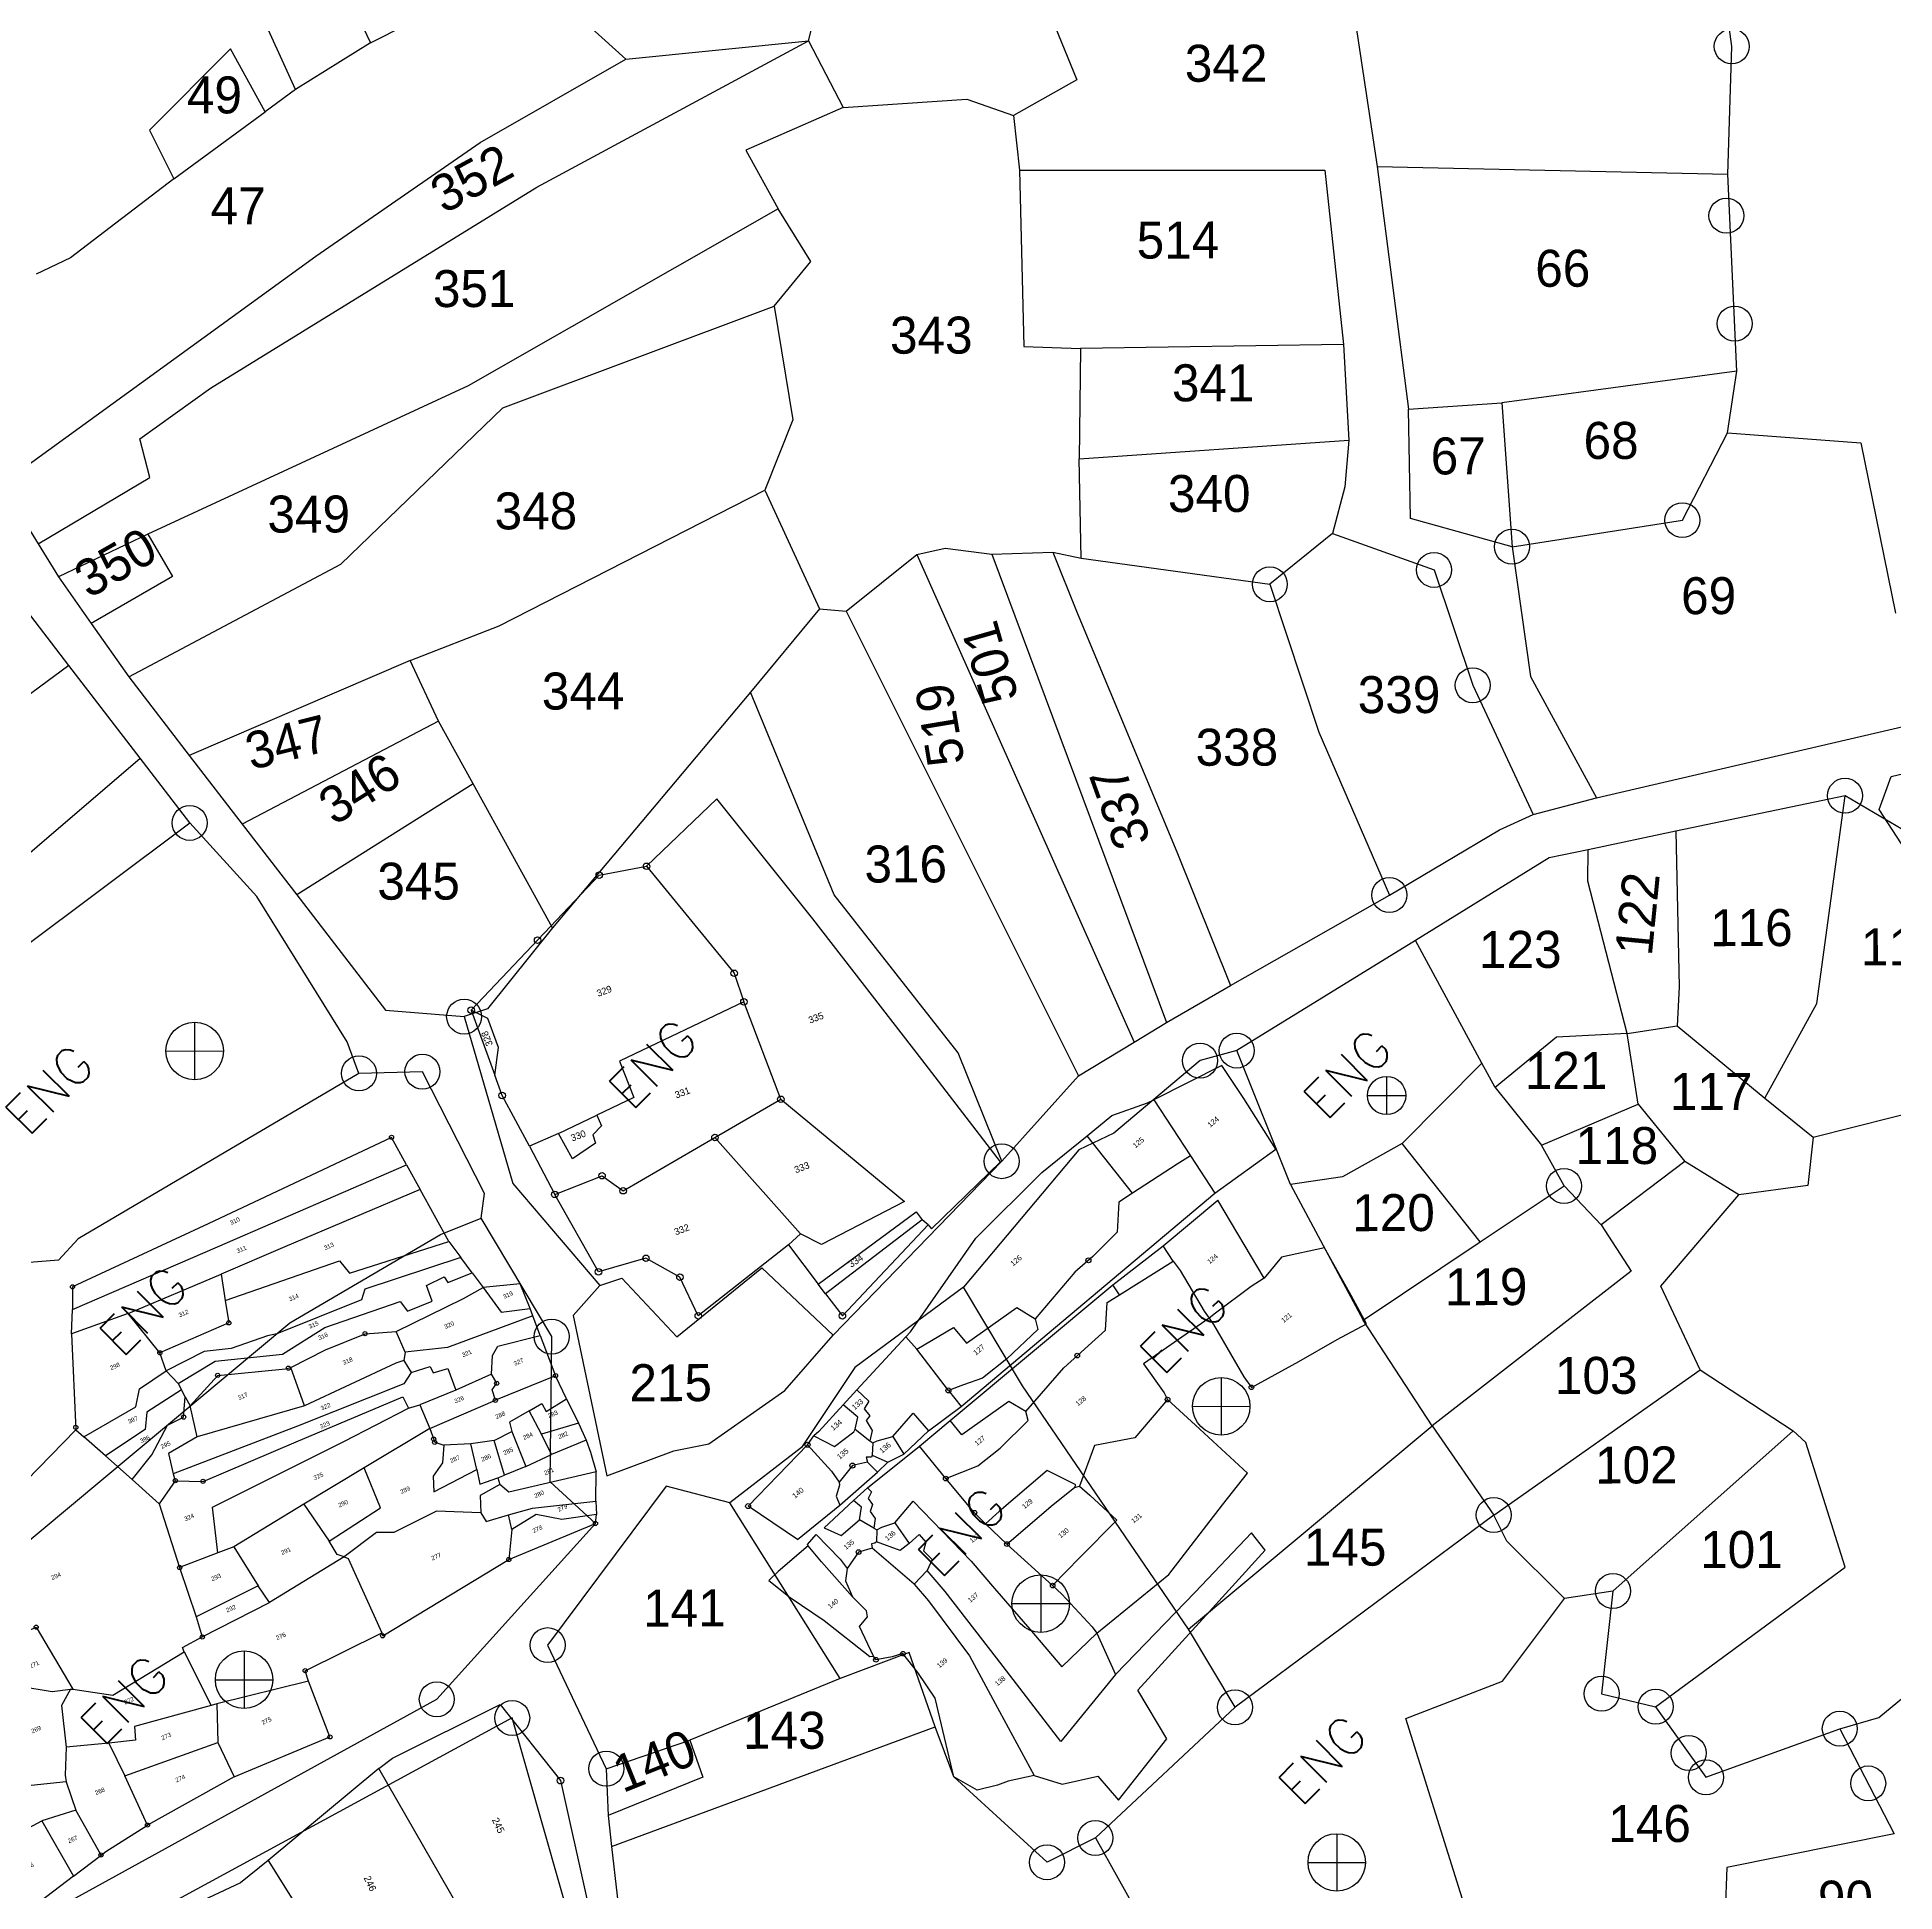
# Model space of a CAD drawing. Header units: metres. Extents: x 276542 to 278651, y 2059815 to 2062426.
# Drawn here: x 277471 to 277929.4, y 2060700.4 to 2061158.3 of the extents above; entities that cross this region are included whole.
import ezdxf
from ezdxf.enums import TextEntityAlignment as Align

# ---------------------------------------------------------------- set-up
doc = ezdxf.new("R2010")
doc.units = ezdxf.units.M
for name, color, linetype in [('OFF', 1, 'Continuous'), ('OTHERS', 1, 'Continuous'), ('POLY_PARCEL', 6, 'Continuous'), ('POLY_ROAD', 30, 'Continuous'), ('SYM_STONE', 1, 'Continuous'), ('TEXT_MAPIN', 7, 'Continuous'), ('TEXT_PARCEL', 7, 'Continuous')]:
    doc.layers.add(name, color=color, linetype=linetype)
doc.styles.get("Standard").update_dxf_attribs({"font": 'simplex.shx'})
doc.styles.add('TEXT_MAP', font='')
doc.styles.get('TEXT_MAP').set_extended_font_data('Kruti Dev 050')

# ---------------------------------------------------------------- blocks, each defined once
blk = doc.blocks.new('STONE')
blk.add_circle((0, 0), 0.851)
blk = doc.blocks.new('DETAIL')
for points in [[(0, 1.4), (0, -1.4)], [(-1.4, 0), (1.4, 0)]]:
    blk.add_lwpolyline(points)
blk.add_circle((0, 0), 1.4)
blk = doc.blocks.new('MAP')
at = {"layer": 'OFF'}
blk.add_lwpolyline([(221.3, 310.543), (230.18, 311.43)], dxfattribs=at)
at = {"layer": 'POLY_PARCEL'}
for points in [[(230.18, 311.43), (233.07, 322.631), (229.222, 323.913), (229.86, 333.961)], [(246.094, 318.884), (242.542, 320.067), (241.753, 313.164), (243.233, 309.516), (240.145, 307.782)], [(258.23, 318.686), (256.454, 314.545), (257.835, 305.276)], [(274.905, 304.881), (275.102, 311.093), (274.115, 318.489)], [(190.894, 289.901), (206.204, 300.978), (214.196, 306.5), (221.3, 310.543), (216.468, 314.93)], [(205.22, 309.099), (203.345, 313.24), (207.094, 315.114)], [(207.094, 315.114), (208.87, 311.367)], [(208.87, 311.367), (210.646, 312.254)], [(192.674, 286.999), (198.114, 290.229), (197.62, 292.103), (201.074, 294.568), (216.959, 304.33), (230.18, 311.43)], [(203.74, 308.014), (202.062, 311.071), (198.116, 307.127), (199.3, 304.76)], [(208.87, 311.367), (205.22, 309.099)], [(230.18, 311.43), (231.858, 308.176)], [(205.22, 309.099), (203.74, 308.014)], [(231.858, 308.176), (237.876, 308.571), (240.145, 307.782)], [(199.3, 304.76), (203.74, 308.014)], [(231.858, 308.176), (227.122, 306.105), (228.7, 303.246)], [(240.145, 307.782), (240.441, 305.119)], [(199.3, 304.76), (194.268, 300.914), (192.59, 300.126)], [(240.441, 305.119), (255.299, 305.102), (256.187, 296.621)], [(240.441, 305.119), (240.639, 296.54), (243.401, 296.442)], [(257.835, 305.276), (259.344, 293.466)], [(257.835, 305.276), (274.905, 304.881)], [(275.328, 295.283), (274.905, 304.881)], [(228.7, 303.246), (213.604, 294.667), (198.015, 287.468)], [(228.503, 298.513), (230.279, 300.682), (228.7, 303.246)], [(197.075, 280.517), (207.388, 285.989), (215.282, 293.582), (228.503, 298.513)], [(228.503, 298.513), (229.391, 292.99), (228.036, 289.557)], [(243.401, 296.442), (243.316, 291.063)], [(256.187, 296.621), (243.401, 296.442)], [(256.187, 296.621), (256.439, 291.95)], [(275.328, 295.283), (263.883, 293.762)], [(274.861, 292.282), (275.328, 295.283)], [(259.344, 293.466), (263.883, 293.762)], [(263.883, 293.762), (264.376, 286.76)], [(264.376, 286.76), (259.443, 288.141), (259.344, 293.466)], [(243.316, 291.063), (256.439, 291.95)], [(256.439, 291.95), (256.242, 289.682), (255.65, 287.414)], [(264.376, 286.76), (272.664, 288.042), (274.861, 292.282)], [(274.861, 292.282), (281.347, 291.789), (283.024, 283.506)], [(243.414, 286.235), (243.316, 291.063)], [(210.757, 281.3), (215.098, 282.977), (228.036, 289.557)], [(228.036, 289.557), (230.674, 283.779)], [(198.015, 287.468), (193.658, 285.396)], [(198.015, 287.468), (199.199, 285.398), (195.252, 283.119)], [(255.65, 287.414), (252.591, 284.949)], [(255.65, 287.414), (260.583, 285.639), (262.458, 280.019), (265.379, 273.722)], [(235.423, 286.428), (236.804, 286.724), (239.074, 286.428)], [(239.074, 286.428), (242.034, 286.527)], [(242.034, 286.527), (243.218, 283.568), (248.052, 271.933), (250.651, 265.421)], [(242.034, 286.527), (243.414, 286.235)], [(264.376, 286.76), (265.264, 280.449), (268.47, 274.535)], [(231.983, 283.667), (235.423, 286.428)], [(235.423, 286.428), (245.952, 262.682)], [(239.074, 286.428), (247.527, 263.639)], [(243.414, 286.235), (252.591, 284.949)], [(252.591, 284.949), (254.959, 277.751), (258.387, 269.82)], [(230.674, 283.779), (227.319, 279.736)], [(230.674, 283.779), (231.983, 283.667)], [(231.983, 283.667), (243.252, 261.039)], [(194.162, 281.079), (189.853, 277.914)], [(210.757, 281.3), (200.003, 276.696)], [(212.138, 278.342), (210.757, 281.3)], [(227.319, 279.736), (217.663, 268.284)], [(239.51, 256.893), (237.396, 262.17), (231.378, 269.862), (227.319, 279.736)], [(212.138, 278.342), (202.58, 273.345)], [(213.815, 275.285), (212.138, 278.342)], [(175.334, 257.417), (173.588, 261.43), (181.095, 264.832), (182.666, 263.786), (197.617, 276.561)], [(213.815, 275.285), (205.226, 269.903)], [(217.663, 268.284), (213.815, 275.285)], [(276.639, 259.904), (279.173, 264.517), (280.563, 274.62)], [(175.334, 257.417), (187.467, 264.047), (200.025, 273.412)], [(272.334, 272.9), (272.475, 265.332), (272.384, 263.432)], [(269.94, 263.07), (268.039, 270.488), (268.062, 272.008)], [(217.663, 268.284), (214.506, 264.34), (213.364, 263.966)], [(262.876, 261.628), (259.648, 267.607)], [(269.94, 263.07), (266.501, 262.889), (263.514, 260.447)], [(269.94, 263.07), (272.384, 263.432)], [(270.483, 259.632), (269.94, 263.07)], [(272.384, 263.432), (276.639, 259.904)], [(253.557, 255.742), (250.952, 262.262)], [(208.241, 261.209), (194.57, 253.183), (193.61, 252.137), (187.936, 251.7), (186.627, 249.694)], [(262.876, 261.628), (258.988, 257.733)], [(263.514, 260.447), (262.876, 261.628)], [(263.514, 260.447), (265.777, 257.642)], [(278.992, 258.004), (284.785, 259.451), (287.138, 258.818), (290.477, 260.464)], [(265.777, 257.642), (270.483, 259.632)], [(270.483, 259.632), (272.746, 256.828)], [(276.639, 259.904), (278.992, 258.004)], [(258.988, 257.733), (256.091, 256.104), (253.557, 255.742)], [(262.785, 252.943), (258.988, 257.733)], [(266.863, 255.652), (265.777, 257.642)], [(278.992, 258.004), (278.72, 255.652), (275.366, 255.2)], [(272.746, 256.828), (268.673, 253.752)], [(275.366, 255.2), (272.746, 256.828)], [(253.557, 255.742), (257.087, 249.139)], [(262.785, 252.943), (266.863, 255.652)], [(268.673, 253.752), (266.863, 255.652)], [(273.47, 246.696), (271.57, 250.767), (275.366, 255.2)], [(186.627, 233.904), (204.87, 249.083), (212.202, 253.358), (214.185, 254.161)], [(268.673, 253.752), (270.121, 251.491), (260.436, 243.982)], [(257.087, 249.139), (262.785, 252.943)], [(219.953, 250.877), (221.018, 251.225), (223.682, 248.365), (227.826, 251.718), (231.294, 248.437)], [(248.562, 234.101), (240.506, 245.952), (237.639, 250.772)], [(260.436, 243.982), (257.087, 249.139)], [(263.423, 239.64), (273.47, 246.696)], [(273.47, 246.696), (277.996, 243.711)], [(248.562, 234.101), (260.436, 243.982)], [(260.436, 243.982), (263.423, 239.64)], [(277.996, 243.711), (269.216, 235.931)], [(271.281, 230.302), (280.514, 237.087), (278.613, 243.148), (277.996, 243.711)], [(231.62, 231.731), (226.25, 240.284)], [(263.423, 239.64), (250.825, 230.302)], [(266.863, 235.569), (264.057, 238.373), (263.423, 239.64)], [(280.243, 229.216), (282.143, 229.759), (287.755, 234.373), (295.087, 238.172)], [(269.216, 235.931), (266.863, 235.569)], [(269.216, 235.931), (268.657, 230.935), (271.281, 230.302)], [(252.986, 214.82), (262.033, 220.424), (259.137, 229.741), (263.843, 231.551), (266.863, 235.569)], [(250.825, 230.302), (248.562, 234.101)], [(236.236, 229.379), (234.969, 232.998), (231.62, 231.731)], [(231.62, 231.731), (224.288, 228.746)], [(250.825, 230.302), (244.02, 223.952)], [(271.281, 230.302), (273.725, 226.864), (280.243, 229.216)], [(220.23, 227.357), (224.288, 228.746)], [(224.288, 228.746), (224.921, 226.937), (220.312, 225.081)], [(220.483, 223.569), (236.236, 229.379)], [(244.02, 223.952), (241.667, 222.776), (237.141, 226.937), (236.236, 229.379)], [(280.243, 229.216), (282.887, 224.103), (274.741, 222.475), (274.65, 220.304), (273.021, 220.032), (271.754, 220.575), (256.366, 211.348)], [(244.02, 223.952), (246.193, 220.062), (248.727, 219.428), (250.538, 218.524), (252.986, 214.82)]]:
    blk.add_lwpolyline(points, dxfattribs=at)
at = {"layer": 'POLY_ROAD'}
for points in [[(190.894, 289.901), (192.674, 286.999)], [(192.674, 286.999), (193.658, 285.396)], [(193.658, 285.396), (195.252, 283.119)], [(194.162, 281.079), (191.89, 284.051)], [(195.252, 283.119), (197.075, 280.517)], [(197.617, 276.561), (194.162, 281.079)], [(197.075, 280.517), (200.003, 276.696)], [(268.47, 274.535), (284.781, 278.301)], [(200.025, 273.412), (197.617, 276.561)], [(200.003, 276.696), (202.58, 273.345)], [(265.379, 273.722), (268.47, 274.535)], [(280.563, 274.62), (272.334, 272.9)], [(283.329, 272.994), (280.563, 274.62)], [(208.241, 261.209), (207.671, 262.75), (203.279, 269.823), (200.025, 273.412)], [(202.58, 273.345), (205.226, 269.903)], [(258.387, 269.82), (263.752, 272.991), (265.379, 273.722)], [(272.334, 272.9), (268.062, 272.008)], [(268.062, 272.008), (266.164, 271.611), (259.648, 267.607)], [(205.226, 269.903), (209.54, 264.292), (213.364, 263.966)], [(250.651, 265.421), (258.387, 269.82)], [(259.648, 267.607), (250.952, 262.262)], [(247.527, 263.639), (250.651, 265.421)], [(213.364, 263.966), (215.723, 255.836), (219.953, 250.877)], [(245.952, 262.682), (247.527, 263.639)], [(250.952, 262.262), (249.162, 261.774), (244.961, 258.252), (243.252, 257.439), (237.639, 250.772)], [(243.252, 261.039), (245.952, 262.682)], [(214.185, 254.161), (214.342, 255.351), (211.332, 261.286), (208.241, 261.209)], [(239.51, 256.893), (243.252, 261.039)], [(231.294, 248.437), (239.51, 256.893)], [(175.019, 205.584), (190.882, 219.162), (211.988, 230.746), (219.716, 239.282), (217.52, 241.315), (217.601, 248.388), (214.185, 254.161)], [(219.953, 250.877), (218.651, 249.413), (220.278, 241.608), (223.532, 242.828), (225.241, 243.153), (228.934, 245.754), (231.294, 248.437)], [(237.639, 250.772), (232.351, 246.87), (229.748, 242.967), (226.25, 240.284)], [(226.25, 240.284), (223.159, 241.097), (217.383, 233.373), (220.23, 227.357)], [(219.477, 216.336), (215.653, 229.833), (191.126, 216.56), (174.286, 202.007)], [(220.23, 227.357), (220.312, 225.081)], [(220.312, 225.081), (220.483, 223.569)], [(220.483, 223.569), (221.029, 218.766), (231.442, 216.489), (238.601, 200.229), (243.564, 192.303)]]:
    blk.add_lwpolyline(points, dxfattribs=at)
at = {"layer": 'OTHERS'}
for p in [(200.249, 262.311), (250.169, 244.95), (241.377, 235.362), (202.615, 231.711), (255.761, 222.745)]:
    blk.add_blockref('DETAIL', p, dxfattribs=at)
at = {"layer": 'OTHERS', "xscale": 0.6658438683739714, "yscale": 0.6658438683739714, "zscale": 0.6658438683739714}
blk.add_blockref('DETAIL', (258.237, 260.064), dxfattribs=at)
at = {"layer": 'SYM_STONE'}
for p in [(275.102, 311.093), (274.831, 302.856), (275.224, 297.605), (272.664, 288.042), (264.376, 286.76), (252.591, 284.949), (260.583, 285.639), (262.458, 280.019), (280.563, 274.62), (200.025, 273.412), (258.387, 269.82), (213.364, 263.966), (250.952, 262.262), (211.332, 261.286), (249.162, 261.774), (208.241, 261.209), (239.51, 256.893), (266.863, 255.652), (217.601, 248.388), (263.423, 239.64), (269.216, 235.931), (217.383, 233.373), (211.988, 230.746), (268.657, 230.935), (215.653, 229.833), (250.825, 230.302), (271.281, 230.302), (280.243, 229.216), (272.887, 228.044), (220.23, 227.357), (273.725, 226.864), (281.62, 226.553), (244.02, 223.952), (241.667, 222.776)]:
    blk.add_blockref('STONE', p, dxfattribs=at)
at = {"layer": 'TEXT_MAPIN'}
for p in [(221.493, 259.32), (255.279, 258.78), (192.12, 258.103), (196.684, 247.335), (247.308, 246.388), (236.479, 236.513), (195.737, 228.396), (254.014, 225.398)]:
    blk.add_text('ENG', height=1.8, rotation=44.98334, dxfattribs=at).set_placement(p)
at = {"layer": 'TEXT_PARCEL', "style": 'TEXT_MAP'}
for s, p in [('342', (250.499, 309.409)), ('49', (201.278, 307.935)), ('47', (202.426, 302.537)), ('514', (248.145, 300.808)), ('66', (266.865, 299.408)), ('351', (213.902, 298.495)), ('343', (236.136, 296.197)), ('341', (249.848, 293.859)), ('68', (269.203, 291.027)), ('67', (261.765, 290.283)), ('340', (249.648, 288.472)), ('349', (205.837, 287.533)), ('348', (216.889, 287.673)), ('69', (273.939, 283.465)), ('344', (219.174, 278.902)), ('339', (258.869, 278.672)), ('338', (250.977, 276.125)), ('316', (234.861, 270.463)), ('345', (211.159, 269.661)), ('116', (275.997, 267.308)), ('123', (264.748, 266.264)), ('115', (283.336, 266.364)), ('121', (266.97, 260.373)), ('117', (274.027, 259.342)), ('118', (269.438, 256.711)), ('120', (258.566, 253.463)), ('119', (263.064, 249.854)), ('215', (223.389, 245.237)), ('103', (268.418, 245.531)), ('102', (270.362, 241.167)), ('145', (256.189, 237.185)), ('101', (275.47, 237.048)), ('141', (224.04, 234.27)), ('143', (228.892, 228.313)), ('146', (270.981, 223.717)), ('90', (280.507, 220.024))]:
    blk.add_text(s, height=1.8, dxfattribs=at).set_placement(p, align=Align.CENTER)
for s, rotation, p in [('352', 28.31947, (214.208, 303.963)), ('350', 29.73051, (196.874, 285.307)), ('501', 105.95414, (239.826, 281.385)), ('519', 99.46776, (237.408, 278.273)), ('347', 14.02843, (204.971, 276.459)), ('346', 31.99037, (208.762, 274.307)), ('337', 109.66439, (246.128, 274.382)), ('122', 84.28618, (271.346, 268.8)), ('140', 21.78987, (222.894, 226.907))]:
    blk.add_text(s, height=1.8, rotation=rotation, dxfattribs=at).set_placement(p, align=Align.CENTER)
blk = doc.blocks.new('WE')
at = {"layer": 'POLY_PARCEL'}
for points in [[(1284.25, 617.42), (1284.15, 620.53), (1277.04, 663.66), (1269.82, 711.54), (1275.06, 716.79), (1288.57, 714.18), (1291.27, 713.91), (1313.62, 709.77), (1328.03, 708.33), (1328.03, 698.69), (1320.01, 687.35), (1319.38, 674.6), (1321.91, 659.83), (1372.4, 649.73), (1386.6, 645.11), (1390.93, 646.55), (1406.42, 640.16), (1413.99, 628.99), (1415.61, 627.91), (1420.93, 622.51), (1405.25, 611.38), (1381.5, 591.57)], [(1381.5, 591.57), (1379.61, 591.57), (1362.22, 601.57), (1338.08, 614.89), (1324.56, 621.83), (1284.25, 617.42)], [(1284.25, 617.42), (1284.43, 614.9), (1287.22, 595.36), (1287.57, 582.88), (1290.46, 576.94), (1291.84, 574.85)], [(1361.12, 564.22), (1381.5, 591.57)], [(1291.84, 574.85), (1302.2, 576.02), (1335.18, 573.86), (1361.12, 564.22)], [(1357.41, 557.58), (1323.1, 567.28), (1322.02, 569.44), (1315.09, 570.98), (1293.73, 570.07)], [(1299.77, 553.96), (1296.17, 563.14)], [(1296.17, 563.14), (1353.65, 551.17)], [(1361.12, 564.22), (1357.41, 557.58)], [(1353.65, 551.17), (1357.41, 557.58)], [(1299.77, 553.96), (1311.83, 553.43), (1328.69, 549.28), (1337.34, 548.73), (1346.26, 544.95), (1347.34, 544.95), (1348.69, 544.32)], [(1353.65, 551.17), (1348.69, 544.32)], [(1348.69, 544.32), (1342.65, 539.55), (1332.56, 544.5), (1327.52, 540.72), (1299.05, 546.84)]]:
    blk.add_lwpolyline(points, dxfattribs=at)
blk = doc.blocks.new('WA')
at = {"layer": 'POLY_PARCEL'}
for points in [[(1293.73, 570.07), (1291.84, 574.85)], [(1293.73, 570.07), (1296.17, 563.14)], [(1299.05, 546.84), (1299.77, 553.96)]]:
    blk.add_lwpolyline(points, dxfattribs=at)
blk.add_blockref('WE', (0, 0))
blk = doc.blocks.new('IU')
blk.add_blockref('WA', (0.5, -0.23))
at = {"layer": 'SYM_STONE'}
for p in [(1328.03, 708.33), (1328.03, 698.69), (1321.91, 659.83), (1386.6, 645.11), (1405.68, 640.46), (1413.99, 628.99), (1420.93, 622.51), (1284.25, 617.42), (1263.23, 613.67), (1287.22, 595.36), (1381.5, 591.57), (1287.57, 582.88), (1293.73, 570.07), (1296.17, 563.14), (1335.1, 563.9), (1311.83, 553.43), (1353.65, 551.17)]:
    blk.add_blockref('STONE', p, dxfattribs=at)
at = {"layer": 'TEXT_PARCEL', "style": 'TEXT_MAP'}
for s, p in [('78', (1334.8, 640.67)), ('79', (1332.03, 593.2)), ('80', (1330.81, 568.72)), ('81', (1325.5, 561.13)), ('82', (1321.94, 553.84))]:
    blk.add_text(s, height=1.8, dxfattribs=at).set_placement(p, align=Align.CENTER)
blk = doc.blocks.new('ww')
at = {"layer": 'OFF'}
for points in [[(-351.43, 682.19), (-336.79, 683.22)], [(-336.79, 683.22), (-329.84, 683.52)], [(-329.84, 683.52), (-305.43, 683.22)], [(-305.43, 683.22), (-290.64, 683.37)], [(-290.64, 683.37), (-212.87, 684.11)], [(-212.87, 684.11), (-189.5, 683.37)], [(-189.5, 683.37), (-163.32, 683.67)]]:
    blk.add_lwpolyline(points, dxfattribs=at)
at = {"layer": 'POLY_PARCEL'}
for points in [[(-339.49, 676.27), (-336.03, 679.39), (-336.79, 683.22)], [(-329.84, 683.52), (-329.66, 681.37), (-332.18, 680.33), (-332.35, 677.58), (-334.6, 676.1), (-334.76, 672.98), (-337.4, 670.51)], [(-305.46, 667.91), (-305.43, 683.22)], [(-267.11, 668.36), (-269.59, 675.1), (-290.66, 676.59), (-290.64, 683.37)], [(-213.27, 679.64), (-212.87, 684.11)], [(-190.24, 676.68), (-189.5, 683.37)], [(-168.3, 650.72), (-163.32, 683.67)], [(-360.14, 680.82), (-374.69, 680.55), (-379.46, 680.11), (-377.32, 670.34), (-373.09, 655.88), (-368.48, 635.09), (-367.28, 634.26)], [(-360.14, 680.82), (-360.08, 681.37), (-355.28, 682.19)], [(-359.48, 656.02), (-360.08, 673.2), (-360.14, 680.82)], [(-355.28, 682.19), (-354.26, 669.57), (-354.37, 665.35)], [(-351.43, 682.19), (-348.43, 676.05), (-339.49, 676.27)], [(-337.4, 670.51), (-339.49, 676.27)], [(-267.11, 668.36), (-246.12, 671.89), (-225.48, 672.88), (-218.59, 680.35), (-213.27, 679.64)], [(-213.27, 679.64), (-190.24, 676.68)], [(-190.24, 676.68), (-190.46, 672.4), (-193.05, 655.25), (-193.32, 652.17)], [(-337.02, 669.41), (-339.87, 666.01)], [(-337.4, 670.51), (-337.02, 669.41)], [(-337.02, 669.41), (-334.98, 668.97), (-330.21, 667.11)], [(-330.21, 667.11), (-319.99, 669.11), (-317.46, 638.53), (-317.19, 625.33), (-316.69, 605.53), (-316.35, 587.39), (-298.56, 588.87)], [(-354.37, 665.35), (-357.78, 662.22), (-359.48, 656.02)], [(-342.61, 665.24), (-347.34, 667.33), (-354.37, 665.35)], [(-339.87, 666.01), (-340.64, 666.06), (-341.79, 666.67), (-342.61, 665.24)], [(-339.1, 645.25), (-342.61, 665.24)], [(-330.98, 657.94), (-335.15, 658), (-339.87, 666.01)], [(-330.21, 667.11), (-330.98, 657.94)], [(-305.46, 667.91), (-293.33, 664.07), (-282.87, 663.86), (-268.54, 665.17), (-267.11, 668.36)], [(-304.67, 645.82), (-305.24, 651.51), (-305.46, 667.91)], [(-367.28, 634.26), (-364.37, 645.95), (-359.87, 646.83), (-358.82, 648.75), (-359.48, 656.02)], [(-330.98, 657.94), (-326.03, 658.19), (-325.92, 654.46), (-328.61, 652.54), (-328.12, 648.04), (-332.12, 646.07)], [(-193.32, 652.17), (-222.58, 654.42), (-223.48, 641.39), (-224.03, 638.68)], [(-193.32, 652.17), (-193.48, 649.29), (-197.05, 627.4), (-197.39, 622.64), (-177.9, 618.96), (-161.83, 616.27), (-149.91, 613.86), (-147.66, 625.46), (-144.2, 645.26), (-158.53, 652.65), (-168.3, 650.72)], [(-168.3, 650.72), (-173.98, 651.35), (-190.28, 652.12), (-193.32, 652.17)], [(-339.1, 645.25), (-338.87, 637.22), (-340.03, 612), (-343.83, 592.54), (-349.54, 562.99)], [(-332.12, 646.07), (-339.1, 645.25)], [(-302.9, 572.71), (-334.02, 566.4), (-332.88, 605.15), (-331.9, 635.97), (-332.12, 646.07)], [(-271.02, 635.4), (-269.98, 635.84), (-274.75, 646.59), (-297.97, 646.09), (-304.67, 645.82)], [(-304.67, 645.82), (-303.33, 635.05)], [(-224.03, 638.68), (-242.26, 635.39), (-255.51, 642.6), (-269.18, 634.59)], [(-303.33, 635.05), (-281.01, 635.51), (-271.02, 635.4)], [(-300.03, 612.59), (-303.33, 635.05)], [(-269.18, 634.59), (-268.43, 629.67), (-266.57, 616.23), (-285.73, 614.31), (-300.03, 612.59)], [(-298.56, 588.87), (-264.49, 588.69), (-232.95, 596.01), (-218.53, 599.14), (-222.1, 624.98), (-224.03, 638.68)], [(-271.02, 635.4), (-269.18, 634.59)], [(-349.54, 562.99), (-358.21, 567.43), (-362.17, 568.75), (-369.14, 572.1), (-372.65, 581.26), (-359.6, 608), (-358.6, 619.35), (-358.39, 628.12), (-362.23, 629.77), (-367.5, 632.68), (-367.28, 634.26)], [(-300.03, 612.59), (-299.38, 608.04), (-298.39, 591.71), (-298.56, 588.87)], [(-298.56, 588.87), (-302.9, 572.71)], [(-349.54, 562.99), (-343.53, 554.01), (-331.62, 547.97), (-331.35, 536.34), (-303.33, 542.49), (-300.2, 563.01), (-265.21, 568.19), (-231.42, 573.25), (-231.25, 581.21), (-261.11, 577.59), (-302.9, 572.71)]]:
    blk.add_lwpolyline(points, dxfattribs=at)
at = {"layer": 'SYM_STONE'}
for p in [(-305.46, 667.91), (-239.45, 672.21), (-347.34, 667.33), (-305.24, 651.51), (-303.33, 635.05), (-224.03, 638.68), (-367.5, 632.68), (-358.39, 628.12), (-197.39, 622.64), (-300.03, 612.59)]:
    blk.add_blockref('STONE', p, dxfattribs=at)
at = {"layer": 'TEXT_PARCEL', "style": 'TEXT_MAP'}
for s, p in [('135', (-348.33, 670.82)), ('127', (-286.92, 669.84)), ('124', (-178.51, 667.3)), ('136', (-334.5, 663.71)), ('140', (-366.58, 657.69)), ('128', (-249.01, 657.61)), ('132', (-311.03, 643.39)), ('129', (-288.13, 640.85)), ('121', (-171.17, 633.37)), ('137', (-325.39, 626.83)), ('130', (-284.69, 624.12)), ('139', (-349.41, 615.48)), ('131', (-260.51, 611.35)), ('138', (-337.15, 596.86))]:
    blk.add_text(s, height=1.8, dxfattribs=at).set_placement(p, align=Align.CENTER)
blk = doc.blocks.new('qw')
at = {"layer": 'OFF'}
for points in [[(-774.87, -41.09), (-756.41, -41.49)], [(-756.41, -41.49), (-739.54, -41.09)], [(-739.54, -41.09), (-734.65, -40.79)], [(-734.65, -40.79), (-728.76, -42.18)], [(-728.76, -42.18), (-717.22, -41.49)], [(-717.22, -41.49), (-703.45, -42.29)], [(-703.45, -42.29), (-591.27, -42.08)], [(-591.27, -42.08), (-565.92, -43.88)]]:
    blk.add_lwpolyline(points, dxfattribs=at)
at = {"layer": 'POLY_PARCEL'}
for points in [[(-702.7, -12.16), (-700.44, -11.88), (-663.11, -1.76), (-631.7, 0.9), (-611.97, 0.55)], [(-612.65, -24.15), (-611.97, 0.55)], [(-611.97, 0.55), (-601.07, 0.46), (-589.14, -4), (-586.82, -4.6)], [(-586.82, -4.6), (-589.48, -27.16)], [(-565.92, -43.88), (-563.22, -23.81), (-561.68, -10.43), (-586.82, -4.6)], [(-702.7, -12.16), (-726.9, -15.25)], [(-702.53, -17.74), (-702.7, -12.16)], [(-774.87, -41.09), (-780.42, -21.76), (-751.67, -18.76)], [(-751.67, -18.76), (-748.15, -17.82)], [(-751.67, -18.76), (-751.15, -30.86), (-751.58, -35.4)], [(-733.73, -16.19), (-745.83, -17.82), (-748.15, -17.82)], [(-748.15, -17.82), (-745.06, -25.11), (-736.82, -25.45), (-735.96, -25.11)], [(-735.96, -25.11), (-732.62, -22.54), (-733.73, -16.19)], [(-726.9, -15.25), (-726.3, -20.83), (-729.1, -21.76), (-729.18, -24.77), (-731.16, -25.19), (-731.84, -29.14), (-734.59, -31.28)], [(-733.73, -16.19), (-726.9, -15.25)], [(-703.3, -35.32), (-702.53, -17.74)], [(-702.53, -17.74), (-688.28, -20.14), (-688.37, -27), (-667.51, -28.72), (-665.2, -35.58)], [(-735.96, -25.11), (-734.59, -31.28)], [(-612.65, -24.15), (-618.12, -23.55), (-625.08, -30.93), (-636.66, -31.96), (-644.73, -32.13), (-665.2, -35.58)], [(-589.48, -27.16), (-594.72, -26.39), (-612.65, -24.15)], [(-734.59, -31.28), (-734.33, -32.48)], [(-589.48, -27.16), (-591.27, -42.08)], [(-751.58, -35.4), (-752.18, -36.17), (-755.36, -38.32), (-756.41, -41.49)], [(-739.91, -36.34), (-744.55, -33.94), (-751.58, -35.4)], [(-737.16, -35.57), (-737.77, -35.83), (-739.14, -34.8), (-739.91, -36.34)], [(-739.91, -36.34), (-739.54, -41.09)], [(-734.33, -32.48), (-737.16, -35.57)], [(-737.16, -35.57), (-734.65, -40.79)], [(-734.33, -32.48), (-732.7, -32.91), (-727.72, -35.14)], [(-727.72, -35.14), (-728.76, -42.18)], [(-727.72, -35.14), (-717.34, -33.51), (-717.22, -41.49)], [(-703.3, -35.32), (-703.45, -42.29)], [(-665.2, -35.58), (-666.83, -39.01), (-681.24, -39.78), (-691.8, -39.53), (-698.15, -37.12), (-703.3, -35.32)]]:
    blk.add_lwpolyline(points, dxfattribs=at)
at = {"layer": 'SYM_STONE'}
for p in [(-751.67, -18.76), (-780.42, -21.76), (-638.7, -32), (-744.55, -33.94), (-703.3, -35.32)]:
    blk.add_blockref('STONE', p, dxfattribs=at)
at = {"layer": 'TEXT_PARCEL', "style": 'TEXT_MAP'}
for s, p in [('125', (-600.09, -13.22)), ('133', (-729.88, -20.04)), ('126', (-657.5, -17.22)), ('134', (-739.91, -20.79)), ('124', (-576.19, -24.11)), ('140', (-764.61, -30.05)), ('135', (-744.49, -29.65)), ('127', (-686.52, -32.27)), ('136', (-732.19, -37.3))]:
    blk.add_text(s, height=1.8, dxfattribs=at).set_placement(p, align=Align.CENTER)
blk = doc.blocks.new('W')
at = {"layer": 'POLY_PARCEL'}
for points in [[(-166.18, 629.89), (-167.08, 634.16), (-167.62, 664.46), (-143.78, 669.95), (-114, 663.11)], [(-114, 663.11), (-112.37, 634.11)], [(-114, 663.11), (-90.87, 657.81), (-86.79, 622.72), (-92.37, 621.52)], [(-112.37, 634.11), (-166.18, 629.89)], [(-111.56, 620.63), (-112.37, 634.11)], [(-166.18, 629.89), (-157.19, 594.73)], [(-119.13, 599.14), (-119.85, 620.36), (-111.56, 620.63)], [(-111.56, 620.63), (-92.37, 621.52)], [(-101.1, 503.43), (-99.94, 503.67), (-105.43, 553.52), (-110.38, 606.45), (-111.56, 620.63)], [(-92.37, 621.52), (-88.04, 582.61), (-73.2, 535.38), (-64.28, 507.53), (-64.16, 505.63)], [(-157.19, 594.73), (-119.13, 599.14)], [(-115.95, 559.37), (-116.49, 566.29), (-110.67, 571.74), (-111.12, 577.23), (-118.41, 582.17), (-119.13, 599.14)], [(-157.19, 594.73), (-155.12, 585.95), (-155.3, 557.89)], [(-155.3, 557.89), (-115.95, 559.37)], [(-155.3, 557.89), (-153.61, 516.23)], [(-112.53, 521.03), (-115.95, 559.37)], [(-112.53, 521.03), (-129.77, 519.02)], [(-101.1, 503.43), (-110.91, 503.43), (-112.53, 521.03)], [(-126.59, 408.26), (-129.01, 407.51), (-135.87, 416.84), (-147.48, 477.59), (-153.97, 514.52), (-153.61, 516.23)], [(-153.61, 516.23), (-129.77, 519.02)], [(-129.77, 519.02), (-126.8, 490.69), (-113.36, 501.39), (-90.76, 449.2), (-81.38, 427.8)], [(-64.16, 505.63), (-34.02, 513.63), (-30.76, 496.06)], [(-64.16, 505.63), (-78.82, 498.43), (-87.69, 490.84), (-98.76, 490.39), (-101.1, 503.43)], [(-30.76, 496.06), (-60.09, 487.87), (-64.16, 505.63)], [(-27.63, 478.31), (-30.76, 496.06)], [(-47.68, 437.35), (-55.52, 469.5), (-27.63, 478.31)], [(-27.63, 478.31), (-20.87, 444.99)], [(-20.87, 444.99), (-47.68, 437.35)], [(-11.61, 416.79), (-13.22, 439.33), (-20.87, 444.99)], [(-47.68, 437.35), (-73.64, 430.14)], [(-81.38, 427.8), (-86.15, 426.09), (-85.07, 416.92), (-126.59, 408.26)], [(-73.64, 430.14), (-81.38, 427.8)], [(-73.64, 430.14), (-63.56, 398.51)], [(-63.56, 398.51), (-11.61, 416.79)], [(-11.61, 416.79), (-9.91, 388.11), (-51.92, 370.03), (-54.03, 369.55)], [(-126.59, 408.26), (-103.42, 357.77)], [(-54.03, 369.55), (-63.56, 398.51)], [(-103.42, 357.77), (-54.03, 369.55)]]:
    blk.add_lwpolyline(points, dxfattribs=at)
at = {"layer": 'SYM_STONE'}
for p in [(-143.78, 669.95), (-90.87, 657.81), (-86.79, 622.72), (-92.37, 621.52), (-88.04, 582.61), (-153.61, 516.23), (-34.02, 513.63), (-64.16, 505.63), (-77.74, 498.97), (-30.76, 496.06), (-147.48, 477.59), (-27.63, 478.31), (-25.63, 468.44), (-20.87, 444.99), (-13.22, 439.33), (-135.87, 416.84), (-126.59, 408.26), (-9.91, 388.11)]:
    blk.add_blockref('STONE', p, dxfattribs=at)
at = {"layer": 'TEXT_PARCEL', "style": 'TEXT_MAP'}
for s, p in [('245', (-140.31, 650.04)), ('244', (-100.92, 642)), ('246', (-140.96, 614.54)), ('248', (-134.19, 578.64)), ('247', (-111.22, 562.4)), ('243', (-92.76, 556.37)), ('249', (-134.26, 537.93)), ('252', (-47.35, 500.83)), ('251', (-70.42, 474.71)), ('250', (-120.91, 463.61)), ('253', (-38.1, 457.96)), ('254', (-41.5, 421.89)), ('256', (-91.13, 394.18)), ('255', (-36.04, 393.32))]:
    blk.add_text(s, height=1.8, dxfattribs=at).set_placement(p, align=Align.CENTER)
blk = doc.blocks.new('TR')
at = {"layer": 'POLY_PARCEL'}
for points in [[(404.12, 416.54), (403.01, 429.37), (319.83, 427.16), (258.39, 426.02), (254.64, 417.44)], [(250.29, 408.49), (254.64, 417.44)], [(254.64, 417.44), (319.45, 417.03), (404.12, 416.54)], [(404.12, 416.54), (405.16, 404.99)], [(250.29, 408.49), (236, 371.77)], [(274.91, 406.81), (250.29, 408.49)], [(280.3, 386.77), (274.91, 406.81)], [(274.91, 406.81), (316.28, 406.18)], [(316.28, 406.18), (313.51, 395.56)], [(405.16, 404.99), (344.72, 405.88), (316.28, 406.18)], [(407.22, 380.75), (405.16, 404.99)], [(313.51, 395.56), (311.13, 386.61), (280.3, 386.77)], [(313.51, 395.56), (363.03, 391.6), (364.78, 385.35), (407.22, 380.75)], [(279.66, 378.99), (280.3, 386.77)], [(237.85, 367.78), (262.34, 370.47), (266.66, 376.61), (279.66, 378.99)], [(409.14, 372.72), (367.81, 376.77), (364.8, 373.36), (327.34, 374.55), (323.54, 375.27), (307.84, 376.61), (297.18, 379.96), (279.66, 378.99)], [(279.66, 378.99), (282.04, 372.17)], [(282.04, 372.17), (299.71, 374.47), (326.14, 365.99), (346.44, 369), (379.06, 366.23), (380.25, 361.39), (391.19, 361.08), (391.58, 367.89), (399.67, 368.21), (400.15, 365.51), (410.89, 365.12)], [(407.22, 380.75), (409.14, 372.72)], [(236, 371.77), (202.07, 358.06), (156.29, 356.54), (154.2, 304.65)], [(236, 371.77), (237.85, 367.78)], [(242.84, 357), (237.85, 367.78)], [(282.32, 369.28), (265.59, 366.67), (262.1, 360.33), (242.84, 357)], [(282.04, 372.17), (282.32, 369.28)], [(282.48, 366.04), (282.32, 369.28)], [(282.92, 361.75), (298.3, 368.72), (324.85, 360.01), (327.03, 359.52)], [(410.89, 365.12), (409.14, 372.72)], [(248.87, 343.77), (260.44, 349.72), (271.22, 358.35), (278.59, 358.67), (282.48, 366.04)], [(280.38, 349.07), (282.92, 361.75)], [(282.48, 366.04), (282.92, 361.75)], [(325.77, 342.88), (327.03, 359.52)], [(327.03, 359.52), (342.97, 360.47), (360.56, 359.99), (372.51, 355.63)], [(410.89, 365.12), (412.62, 357.77)], [(242.84, 357), (248.87, 343.77)], [(372.51, 355.63), (403.35, 356.98), (412.62, 357.77)], [(372.59, 346.36), (372.51, 355.63)], [(412.62, 357.77), (415.24, 345.49), (426.73, 342.17)], [(426.73, 342.17), (427.13, 353.02), (412.62, 357.77)], [(254.97, 330.11), (248.87, 343.77)], [(280.38, 349.07), (266.83, 347.57), (265.23, 339.16)], [(325.77, 342.88), (280.38, 349.07)], [(370.69, 343.51), (367.3, 343.83), (325.77, 342.88)], [(372.59, 346.36), (370.69, 343.51)], [(370.69, 343.51), (371.4, 337.73)], [(426.49, 339), (389.16, 341.14), (372.59, 346.36)], [(264.92, 336.15), (254.97, 330.11)], [(265.23, 339.16), (264.92, 336.15)], [(264.92, 336.15), (275.22, 331.32), (316.71, 330.76), (364.3, 330.05), (364.55, 324.8)], [(371.4, 337.73), (366.83, 334.72), (319.9, 336.38), (265.23, 339.16)], [(371.4, 337.73), (379.57, 336.86), (379.65, 334.08), (385.91, 333.21), (385.32, 323.77)], [(426.03, 330.34), (426.49, 339)], [(426.49, 339), (426.73, 342.17)], [(254.97, 330.11), (252.15, 302.8)], [(401.41, 323.85), (404.78, 330.65), (408.43, 333.35), (426.03, 330.34)], [(426.03, 330.34), (425.15, 312.67)], [(268.95, 302.08), (274.51, 320.12), (334.7, 322.98), (364.55, 324.8)], [(364.55, 324.8), (369.39, 324.17)], [(369.39, 324.17), (369.23, 313.63)], [(385.32, 323.77), (369.39, 324.17)], [(401.41, 323.85), (385.32, 323.77)], [(398.48, 313.39), (399.04, 317.83), (401.81, 319.57), (401.41, 323.85)], [(369.23, 313.63), (337.97, 309.69)], [(369.23, 313.63), (368.74, 307.65), (371.6, 305.04)], [(369.23, 313.63), (398.48, 313.39)], [(425.15, 312.67), (398.48, 313.39)], [(309.35, 306.05), (275.93, 301.61)], [(337.97, 309.69), (309.35, 306.05)], [(309.35, 306.05), (312.64, 287.96)], [(312.64, 287.96), (337.49, 291.94), (337.97, 309.69)], [(425.46, 302.17), (425.15, 312.67)], [(154.2, 304.65), (153.49, 293), (149.9, 293.12)], [(154.2, 304.65), (173.7, 304.17)], [(173.7, 304.17), (172.53, 284.71)], [(173.7, 304.17), (188.4, 304.16), (191.88, 274.81)], [(252.15, 302.8), (250.16, 281.52)], [(268.95, 302.08), (252.15, 302.8)], [(275.93, 301.61), (268.95, 302.08)], [(275.93, 301.61), (278.61, 282.94)], [(371.6, 305.04), (368.19, 298.62), (362.48, 295.14), (360.18, 289.12), (380, 290.46)], [(382.06, 301.08), (371.6, 305.04)], [(380, 290.46), (382.06, 301.08)], [(391.37, 298.53), (382.06, 301.08)], [(389.43, 283.73), (391.37, 298.53)], [(391.37, 298.53), (399.54, 298.92)], [(399.54, 298.92), (398.98, 283.48)], [(409.37, 303.84), (400.17, 302.81), (399.54, 298.92)], [(409.37, 303.84), (415.39, 304.47), (415.63, 300.75), (425.46, 302.17)], [(410.24, 292.98), (409.37, 303.84)], [(425.46, 302.17), (425.85, 291)], [(118.91, 282.26), (103.93, 282.9), (104.48, 288.92), (119.31, 288.36), (119.86, 294.54), (136.03, 293.83)], [(136.03, 293.83), (135, 281.39)], [(136.03, 293.83), (149.9, 293.12)], [(149.9, 293.12), (148.16, 261.7)], [(380, 290.46), (378.81, 284.44), (386.58, 283.89)], [(425.85, 291), (410.24, 292.98)], [(410.56, 283.71), (410.24, 292.98)], [(425.85, 291), (426.01, 283.4)], [(118.59, 269.7), (118.91, 282.26)], [(118.91, 282.26), (135, 281.39)], [(157.07, 257.58), (159.49, 264.36), (167.02, 288.36), (172.53, 284.71)], [(172.53, 284.71), (183.72, 277.27), (191.01, 275.21)], [(278.61, 282.94), (250.16, 281.52)], [(280.12, 274.86), (278.61, 282.94)], [(315.7, 279.64), (313.51, 281.62), (312.64, 287.96)], [(374.32, 273.53), (357.95, 281.46), (338.45, 280.51), (331.87, 283.36), (315.7, 279.64)], [(386.58, 283.89), (386.21, 280.97)], [(386.58, 283.89), (389.43, 283.73)], [(398.98, 283.48), (389.43, 283.73)], [(398.98, 283.48), (410.56, 283.71)], [(426.01, 283.4), (410.56, 283.71)], [(426.01, 283.4), (425.62, 278.08), (424.5, 269.86)], [(135, 281.39), (134.05, 268.43)], [(191.01, 275.21), (184.99, 270.46), (179.87, 254.09)], [(191.01, 275.21), (191.88, 274.81)], [(191.88, 274.81), (205.91, 265.94), (239.88, 270.46)], [(250.16, 281.52), (249.2, 272.96)], [(249.2, 272.96), (280.12, 274.86)], [(315.7, 279.64), (280.12, 274.86)], [(315.7, 279.64), (317.02, 278.34), (317.32, 244.73)], [(386.21, 280.97), (377.01, 280.18), (374.32, 273.53)], [(424.5, 269.86), (388.35, 276.62), (386.21, 280.97)], [(118.43, 261.38), (118.59, 269.7)], [(118.59, 269.7), (134.05, 268.43)], [(134.05, 268.43), (133.65, 261.55)], [(239.88, 270.46), (239.96, 272.24), (249.2, 272.96)], [(239.88, 270.46), (241.14, 245.77)], [(374.32, 273.53), (374.95, 269.41), (384.38, 268.17)], [(383.2, 262.1), (384.38, 268.17)], [(384.38, 268.17), (394.6, 266.71), (419.51, 258.85)], [(419.51, 258.85), (424.5, 269.86)], [(118.43, 261.38), (118.2, 249.18), (130.24, 243.64), (129.29, 229.46), (129.79, 228.22)], [(133.65, 261.55), (118.43, 261.38)], [(148.16, 261.7), (133.65, 261.55)], [(157.07, 257.58), (148.16, 261.7)], [(383.2, 262.1), (377.14, 251.32)], [(417.61, 253.78), (403.66, 257.66), (394.94, 263.68), (383.2, 262.1)], [(174.11, 241.02), (157.79, 246.33), (157.07, 257.58)], [(179.87, 254.09), (174.83, 243.71), (174.11, 241.02)], [(196.51, 248.47), (179.87, 254.09)], [(377.14, 251.32), (415.7, 250.53), (417.61, 253.78)], [(419.51, 258.85), (417.61, 253.78)], [(241.14, 245.77), (208.96, 250.53), (207.05, 245.22), (196.51, 248.47)], [(196.51, 248.47), (197.05, 233.61)], [(243.58, 245.41), (237.5, 230.76)], [(243.58, 245.41), (241.14, 245.77)], [(281.78, 238.84), (243.58, 245.41)], [(281.78, 238.84), (282.26, 243.26), (317.32, 244.73)], [(317.32, 244.73), (317.16, 243.54), (377.14, 251.32)], [(174.11, 241.02), (173.07, 228.86)], [(238.06, 215.15), (280.59, 214.28), (281.78, 238.84)], [(129.79, 228.22), (158.49, 230.44)], [(173.07, 228.86), (158.49, 230.44)], [(158.49, 230.44), (161.18, 204.38)], [(175.05, 207.78), (173.07, 228.86)], [(197.45, 211.35), (197.05, 233.61)], [(197.05, 233.61), (237.5, 230.76)], [(237.5, 230.76), (238.06, 215.15)], [(137.24, 198.59), (134.07, 200.18), (129.79, 228.22)], [(238.06, 215.15), (197.45, 211.35)], [(161.18, 204.38), (175.05, 207.78)], [(175.05, 207.78), (177.4, 208.26), (197.45, 211.35)], [(161.18, 204.38), (137.24, 198.59)]]:
    blk.add_lwpolyline(points, dxfattribs=at)
at = {"layer": 'SYM_STONE'}
for p in [(403.01, 429.37), (258.39, 426.02), (280.3, 386.77), (311.13, 386.61), (147.76, 365.69), (236.36, 372.69), (298.3, 368.72), (202.07, 358.06), (278.59, 358.67), (326.06, 359.73), (360.56, 359.99), (98.37, 353.91), (156.29, 356.54), (264.92, 336.15), (275.22, 331.32), (401.81, 319.57), (398.48, 313.39), (425.15, 312.67), (154.2, 304.65), (368.74, 307.65), (368.85, 309.02), (188.4, 304.16), (252.15, 302.8), (153.49, 293), (249.2, 272.96), (377.14, 251.32), (130.24, 243.64), (282.26, 243.26), (317.16, 243.54), (415.7, 250.53), (280.59, 214.28), (175.05, 207.78), (197.45, 211.35), (134.07, 200.18), (137.24, 198.59)]:
    blk.add_blockref('STONE', p, dxfattribs=at)
at = {"layer": 'TEXT_PARCEL', "style": 'TEXT_MAP'}
for s, p in [('310', (330.32, 422.99)), ('311', (328.11, 411.25)), ('312', (295.72, 396.77)), ('313', (361.41, 397.95)), ('298', (261.16, 388.26)), ('314', (339.72, 384.52)), ('397', (259.07, 365.17)), ('315', (342.69, 370.97)), ('316', (344.32, 365.11)), ('396', (260.36, 355.88)), ('295', (267.21, 350.33)), ('317', (304.25, 355.88)), ('318', (349.49, 351.73)), ('319', (420.64, 350.02)), ('320', (393.59, 348.44)), ('322', (333.66, 338.23)), ('321', (395.51, 334.87)), ('323', (330.3, 331.51)), ('294', (204.31, 319.19)), ('324', (264.04, 319.22)), ('326', (384.96, 318.81)), ('327', (413.58, 323.07)), ('325', (319.42, 313.28)), ('288', (397.88, 306.13)), ('290', (324.17, 298.89)), ('287', (373.52, 297.13)), ('283', (417.73, 297.78)), ('271', (181.48, 289.59)), ('293', (264.22, 292.23)), ('291', (294.84, 290.55)), ('289', (349.74, 293.71)), ('286', (385.48, 292.46)), ('285', (394.84, 291.25)), ('284', (404.77, 293.72)), ('282', (418.16, 288.22)), ('261', (123.45, 285.62)), ('270', (157.02, 281.26)), ('262', (126.65, 275.39)), ('264', (141.89, 277.79)), ('292', (264.65, 277.99)), ('281', (406.83, 276.92)), ('263', (126.2, 265.57)), ('280', (399.36, 269.98)), ('269', (171.44, 264.84)), ('272', (211.1, 260.31)), ('276', (278.82, 259.37)), ('277', (350.32, 263.58)), ('279', (405.87, 260.95)), ('278', (392.96, 257.15)), ('265', (144.41, 245.07)), ('273', (219.21, 240.71)), ('268', (185.18, 231.08)), ('275', (259.44, 229.95)), ('274', (217.52, 222.55)), ('266', (146, 214.62)), ('267', (166.98, 217.49))]:
    blk.add_text(s, height=1.8, dxfattribs=at).set_placement(p, align=Align.CENTER)
blk = doc.blocks.new('EW')
at = {"layer": 'POLY_PARCEL'}
for points in [[(504.43, 567.06), (504.88, 565.8), (528.05, 575.8), (518.25, 608.17), (504.64, 652.77), (492.3, 691.14), (468.85, 681.15)], [(412.49, 662.22), (456.44, 683.4), (468.85, 681.15)], [(468.85, 681.15), (480.33, 646.78), (480.06, 638.86)], [(412.49, 662.22), (412.22, 644.06)], [(412.22, 644.06), (415.64, 650.53), (415.73, 658.62), (412.49, 662.22)], [(414.09, 623.52), (412.11, 638.44), (412.22, 644.06)], [(480.06, 638.86), (444.07, 635.9), (444.22, 625.68), (433.43, 624.78)], [(480.03, 611.56), (480.06, 638.86)], [(422.36, 623.88), (414.09, 623.52)], [(414.09, 623.52), (415.79, 609.31)], [(422.36, 623.88), (433.43, 624.78)], [(433.43, 624.78), (433.61, 621.72), (430.64, 620.37), (430.55, 618.03), (423.44, 616.41), (422.36, 623.88)], [(415.79, 609.31), (429.11, 609.49), (432.89, 603.83), (460.33, 608.32)], [(468.34, 575.19), (439.64, 566.2), (438.74, 577.35), (432.18, 585.15), (419.31, 586.27), (415.79, 609.31)], [(460.33, 608.32), (480.03, 611.56)], [(480.03, 611.56), (500.76, 575.01), (476.47, 572.22), (472.29, 576.81)], [(460.33, 608.32), (472.29, 576.81)], [(472.29, 576.81), (468.34, 575.19)], [(468.34, 575.19), (471.95, 562.74)], [(471.95, 562.74), (502.72, 571.37), (503.44, 568.86)], [(503.44, 568.86), (472.85, 559.69)], [(472.85, 559.69), (474.92, 552.76), (504.43, 567.06)], [(504.43, 567.06), (503.44, 568.86)], [(472.85, 559.69), (471.95, 562.74)]]:
    blk.add_lwpolyline(points, dxfattribs=at)
at = {"layer": 'SYM_STONE'}
for p in [(456.44, 683.4), (468.85, 681.15), (435.27, 673.19), (412.49, 662.22), (480.33, 646.78), (412.11, 638.44), (480.06, 638.86), (415.79, 609.31), (429.11, 609.49), (460.33, 608.32), (480.03, 611.56), (432.89, 603.83), (419.31, 586.27), (432.18, 585.15), (438.74, 577.35), (439.64, 566.2), (474.92, 552.76)]:
    blk.add_blockref('STONE', p, dxfattribs=at)
at = {"layer": 'TEXT_PARCEL', "style": 'TEXT_MAP'}
for s, rotation, p in [('328', 91.6376, (414.58, 653.8)), ('334', 12.5217, (483.5, 564.12))]:
    blk.add_text(s, height=1.8, rotation=rotation, dxfattribs=at).set_placement(p, align=Align.CENTER)
for s, p in [('329', (446.85, 653.64)), ('335', (496.22, 627.35)), ('331', (456.53, 621.45)), ('330', (427.01, 620.62)), ('332', (443.61, 587.98)), ('333', (478.82, 592.01))]:
    blk.add_text(s, height=1.8, dxfattribs=at).set_placement(p, align=Align.CENTER)
blk = doc.blocks.new('OIUY')
for name, p, xscale, yscale, zscale, rotation in [('MAP', (276495.9, 2059575.97), 5.072698850440974, 5.072698850440974, 5.072698850440974, 0.07994505714742514), ('IU', (276919.69, 2059599.29), 1.166465763984071, 1.166465763984071, 1.166465763984071, 24.43451975805385), ('EW', (277436.68, 2060197.12), 0.9417027340318447, 0.9417027340318447, 0.9417027340318447, 20.81930264340488), ('qw', (278072.25, 2061173.42), 0.7290998273930505, 0.7290998273930505, 0.7290998273930505, 39.98134021552431), ('TR', (277440.82, 2060552.79), 0.6011590620647699, 0.6011590620647699, 0.6011590620647699, 23.77875489444256), ('ww', (278138.48, 2060585.54), 0.6719341645293637, 0.6719341645293637, 0.6719341645293637, 39.348106348876), ('W', (277068.46, 2060319.31), 0.9786061852403573, 0.9786061852403573, 0.9786061852403573, 295.4292130192864)]:
    blk.add_blockref(name, p, dxfattribs=dict(xscale=xscale, yscale=yscale, zscale=zscale, rotation=rotation))

msp = doc.modelspace()

# ---------------------------------------------------------------- block references
msp.add_blockref('OIUY', (0, 0))

doc.saveas('drawing.dxf')
